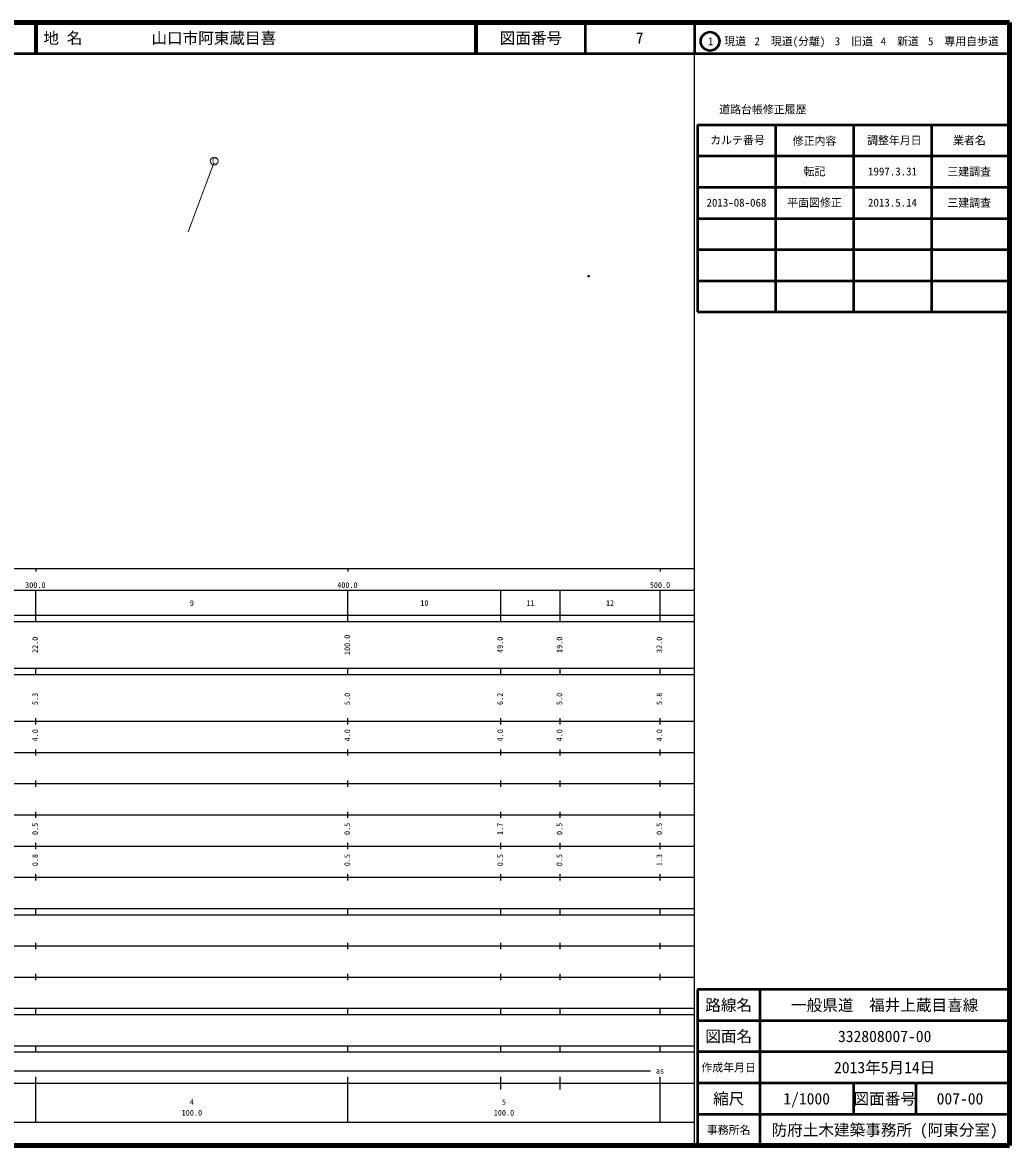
# Model space of a CAD drawing. Units: millimetres on the paper. Extents: x 40 to 680, y 20 to 380.
# Drawn here: x 363.7 to 680, y 20 to 380 of the extents above; entities that cross this region are included whole.
import ezdxf
from ezdxf.enums import TextEntityAlignment as Align

# ---------------------------------------------------------------- set-up
doc = ezdxf.new("R2010")
doc.units = ezdxf.units.MM
doc.header["$PDMODE"] = 32
doc.header["$PDSIZE"] = 0.5
for name, color, linetype, lineweight in [('M-BGD', 7, 'Continuous', 13), ('M-TTL', 2, 'Continuous', 140), ('M-TTL-BAND', 7, 'Continuous', 25), ('M-TTL-FRAM', 2, 'Continuous', 50), ('M-TTL-LINE', 7, 'Continuous', 50)]:
    doc.layers.add(name, color=color, linetype=linetype, lineweight=lineweight)
doc.layers.add('M-OTRS', color=6, linetype='Continuous')
doc.layers.add('M-TTL-TXT', color=7, linetype='Continuous')
doc.styles.add('ＭＳ ゴシック', font='')
doc.styles.get('ＭＳ ゴシック').set_extended_font_data('MS Gothic')

msp = doc.modelspace()

# ---------------------------------------------------------------- linework, layer by layer
at = {"layer": 'M-BGD'}
msp.add_line((416.811, 312.875), (424.882, 334.656), dxfattribs=at)
msp.add_circle((425.148, 335.562), 1.25, dxfattribs=at)
at = {"layer": 'M-OTRS'}
msp.add_point((545.123, 298.689), dxfattribs=at)
at = {"layer": 'M-TTL'}
for p, q in [((680, 380), (40, 380)), ((680, 20), (680, 380)), ((40, 20), (680, 20))]:
    msp.add_line(p, q, dxfattribs=at)
at = {"layer": 'M-TTL-BAND'}
for p, q in [((579, 20), (579, 370)), ((40, 205), (579, 205)), ((368, 205), (368, 204)), ((468, 205), (468, 204)), ((568, 205), (568, 204)), ((68, 198), (579, 198)), ((368, 188), (368, 198)), ((468, 188), (468, 198)), ((517, 188), (517, 198)), ((536, 188), (536, 198)), ((568, 188), (568, 198)), ((40, 190), (579, 190)), ((40, 188), (579, 188)), ((40, 173), (579, 173)), ((368, 171), (368, 173)), ((468, 171), (468, 173)), ((517, 171), (517, 173)), ((536, 171), (536, 173)), ((568, 171), (568, 173)), ((40, 171), (579, 171)), ((40, 156), (579, 156)), ((368, 155), (368, 157)), ((468, 155), (468, 157)), ((517, 155), (517, 157)), ((536, 155), (536, 157)), ((568, 155), (568, 157)), ((46, 146), (579, 146)), ((368, 145), (368, 147)), ((468, 145), (468, 147)), ((517, 145), (517, 147)), ((536, 145), (536, 147)), ((568, 145), (568, 147)), ((368, 135), (368, 137)), ((468, 135), (468, 137)), ((517, 135), (517, 137)), ((536, 135), (536, 137)), ((568, 135), (568, 137)), ((52, 136), (579, 136)), ((46, 126), (579, 126)), ((368, 125), (368, 127)), ((468, 125), (468, 127)), ((517, 125), (517, 127)), ((536, 125), (536, 127)), ((568, 125), (568, 127)), ((52, 116), (579, 116)), ((368, 115), (368, 117)), ((468, 115), (468, 117)), ((517, 115), (517, 117)), ((536, 115), (536, 117)), ((568, 115), (568, 117)), ((46, 106), (579, 106)), ((368, 105), (368, 107)), ((468, 105), (468, 107)), ((517, 105), (517, 107)), ((536, 105), (536, 107)), ((568, 105), (568, 107)), ((40, 96), (579, 96)), ((40, 94), (579, 94)), ((368, 94), (368, 96)), ((468, 94), (468, 96)), ((517, 94), (517, 96)), ((536, 94), (536, 96)), ((568, 94), (568, 96)), ((49, 84), (579, 84)), ((368, 83), (368, 85)), ((468, 83), (468, 85)), ((517, 83), (517, 85)), ((536, 83), (536, 85)), ((568, 83), (568, 85)), ((40, 74), (579, 74)), ((368, 73), (368, 75)), ((468, 73), (468, 75)), ((517, 73), (517, 75)), ((536, 73), (536, 75)), ((568, 73), (568, 75)), ((40, 64), (579, 64)), ((40, 62), (579, 62)), ((368, 62), (368, 64)), ((468, 62), (468, 64)), ((517, 62), (517, 64)), ((536, 62), (536, 64)), ((568, 62), (568, 64)), ((40, 52), (579, 52)), ((368, 50), (368, 52)), ((468, 50), (468, 52)), ((517, 50), (517, 52)), ((536, 50), (536, 52)), ((568, 50), (568, 52)), ((40, 50), (579, 50)), ((71, 44), (565, 44)), ((40, 40), (579, 40)), ((368, 27.5), (368, 42)), ((468, 27.5), (468, 42)), ((517, 38), (517, 42)), ((536, 38), (536, 42)), ((568, 27.5), (568, 42)), ((68, 27.5), (579, 27.5))]:
    msp.add_line(p, q, dxfattribs=at)
at = {"layer": 'M-TTL-FRAM'}
for p, q in [((580, 347.197), (580, 287.197)), ((580, 347.197), (680, 347.197)), ((580, 287.197), (680, 287.197)), ((680, 70), (580, 70)), ((580, 70), (580, 20))]:
    msp.add_line(p, q, dxfattribs=at)
at = {"layer": 'M-TTL-LINE'}
for p, q in [((367.75, 380), (367.75, 370)), ((368.25, 380), (368.25, 370)), ((508.747, 380), (508.747, 370)), ((509.247, 380), (509.247, 370)), ((543.997, 380), (543.997, 370)), ((579, 380), (579, 370)), ((40, 370), (680, 370)), ((605, 347.197), (605, 287.197)), ((630, 347.197), (630, 287.197)), ((655, 347.197), (655, 287.197)), ((580, 337.197), (680, 337.197)), ((580, 327.197), (680, 327.197)), ((580, 317.197), (680, 317.197)), ((580, 307.197), (680, 307.197)), ((580, 297.197), (680, 297.197)), ((600, 70), (600, 20)), ((680, 60), (580, 60)), ((680, 50), (580, 50)), ((680, 40), (580, 40)), ((630, 40), (630, 30)), ((650, 40), (650, 30)), ((680, 30), (580, 30))]:
    msp.add_line(p, q, dxfattribs=at)
msp.add_circle((584.031, 373.958), 3, dxfattribs=at)

# ---------------------------------------------------------------- texts
at = {"layer": 'M-BGD', "style": 'ＭＳ ゴシック'}
msp.add_text('C', height=1.833, dxfattribs=at).set_placement((424.469, 334.188), align=Align.BOTTOM_LEFT)
at = {"layer": 'M-TTL-BAND', "style": 'ＭＳ ゴシック'}
for s, p in [('300.0', (367.844, 198.195)), ('400.0', (467.844, 198.195)), ('500.0', (568, 198.195)), ('9', (418, 192.405)), ('10', (492.5, 192.405)), ('11', (526.5, 192.405)), ('12', (552, 192.405)), ('as', (568, 42.5)), ('4', (418, 32.523)), ('5', (518, 32.523)), ('100.0', (418, 29.033)), ('100.0', (518, 29.033))]:
    msp.add_text(s, height=1.833, dxfattribs=at).set_placement(p, align=Align.BOTTOM_CENTER)
for s, p in [('22.0', (369.232, 180.5)), ('100.0', (469.232, 180.5)), ('49.0', (518.232, 180.5)), ('19.0', (537.232, 180.5)), ('32.0', (569.232, 180.5)), ('5.3', (369.232, 163.174)), ('5.0', (469.232, 163.174)), ('6.2', (518.232, 163.174)), ('5.0', (537.232, 163.174)), ('5.8', (569.232, 163.174)), ('4.0', (369.232, 151.5)), ('4.0', (469.232, 151.5)), ('4.0', (518.232, 151.5)), ('4.0', (537.232, 151.5)), ('4.0', (569.232, 151.5)), ('0.5', (369.232, 121.5)), ('0.5', (469.232, 121.5)), ('1.7', (518.232, 121.5)), ('0.5', (537.232, 121.5)), ('0.5', (569.232, 121.5)), ('0.8', (369.232, 111.5)), ('0.5', (469.232, 111.5)), ('0.5', (518.232, 111.5)), ('0.5', (537.232, 111.5)), ('1.3', (569.232, 111.5))]:
    msp.add_text(s, height=1.833, rotation=90, dxfattribs=at).set_placement(p, align=Align.BOTTOM_CENTER)
at = {"layer": 'M-TTL-TXT', "style": 'ＭＳ ゴシック'}
for s, p in [('地 名', (370.38, 375)), ('山口市阿東蔵目喜', (405.024, 375))]:
    msp.add_text(s, height=3.666, dxfattribs=at).set_placement(p, align=Align.MIDDLE_LEFT)
for s, height, p in [('図面番号', 3.666, (526.622, 375)), ('7', 3.666, (561.497, 375)), ('1\u3000現道', 2.566, (589.448, 373.958)), ('2\u3000現道(分離)', 2.566, (609.619, 373.958)), ('3\u3000旧道', 2.566, (630.121, 373.958)), ('4\u3000新道', 2.566, (644.824, 373.958)), ('5\u3000専用自歩道', 2.566, (665.228, 373.958)), ('道路台帳修正履歴', 2.566, (600.968, 352.113)), ('カルテ番号', 2.566, (592.839, 342.277)), ('修正内容', 2.566, (617.509, 342.023)), ('調整年月日', 2.566, (643.089, 342.197)), ('業者名', 2.566, (667.134, 342.197)), ('転記', 2.566, (617.5, 332.245)), ('1997.3.31', 2.566, (642.5, 332.245)), ('三建調査', 2.566, (667.077, 332.189)), ('2013-08-068', 2.566, (592.5, 322.245)), ('平面図修正', 2.566, (617.5, 322.245)), ('2013.5.14', 2.566, (642.5, 322.245)), ('三建調査', 2.566, (667.077, 322.189)), ('路線名', 3.666, (590, 65)), ('路線名', 3.666, (590, 65)), ('一般県道\u3000福井上蔵目喜線', 3.666, (640, 65)), ('図面名', 3.666, (590, 55)), ('図面名', 3.666, (590, 55)), ('332808007-00', 3.666, (640, 55)), ('2013年5月14日', 3.666, (640, 45)), ('作成年月日', 2.566, (590, 45)), ('作成年月日', 2.566, (590, 45)), ('縮尺', 3.666, (590, 35)), ('縮尺', 3.666, (590, 35)), ('1/1000', 3.666, (615, 35)), ('図面番号', 3.666, (640, 35)), ('図面番号', 3.666, (640, 35)), ('007-00', 3.666, (664.125, 35)), ('事務所名', 2.566, (590, 25)), ('事務所名', 2.566, (590, 25)), ('防府土木建築事務所 (阿東分室)', 3.666, (640, 25))]:
    msp.add_text(s, height=height, dxfattribs=at).set_placement(p, align=Align.MIDDLE_CENTER)

doc.saveas('drawing.dxf')
